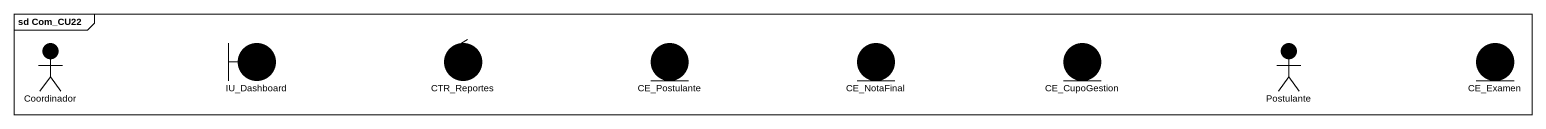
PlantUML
@startuml
mainframe sd Com_CU22
actor Coordinador #000000
boundary IU_Dashboard #000000
control CTR_Reportes #000000
entity CE_Postulante #000000
entity CE_NotaFinal #000000
entity CE_CupoGestion #000000
actor Postulante #000000
entity CE_Examen #000000
@enduml
